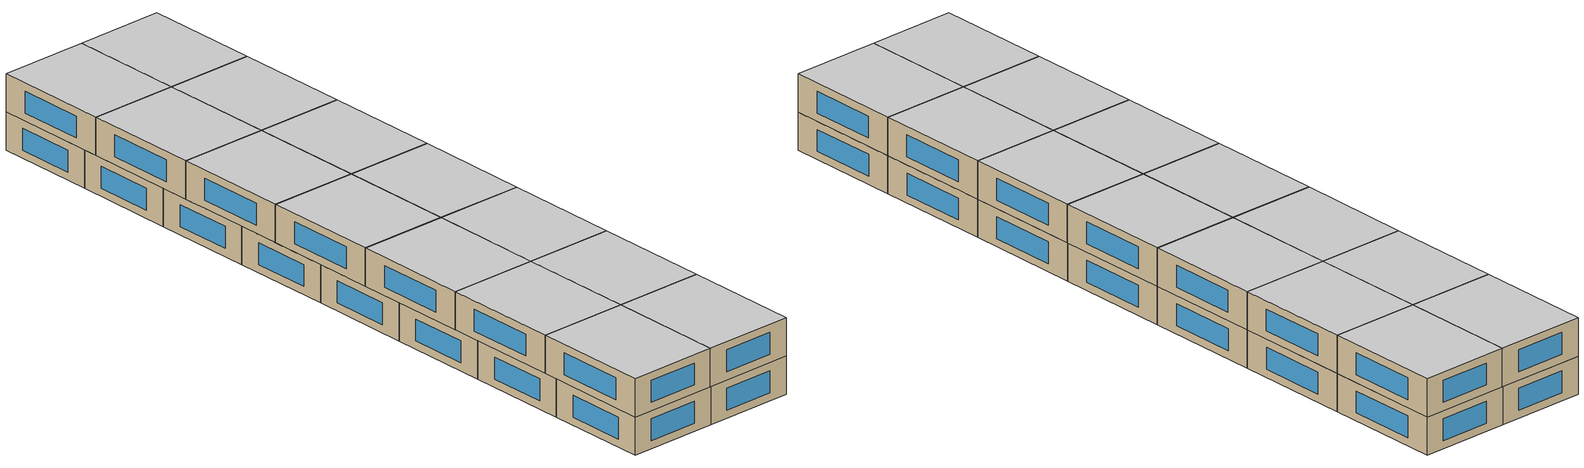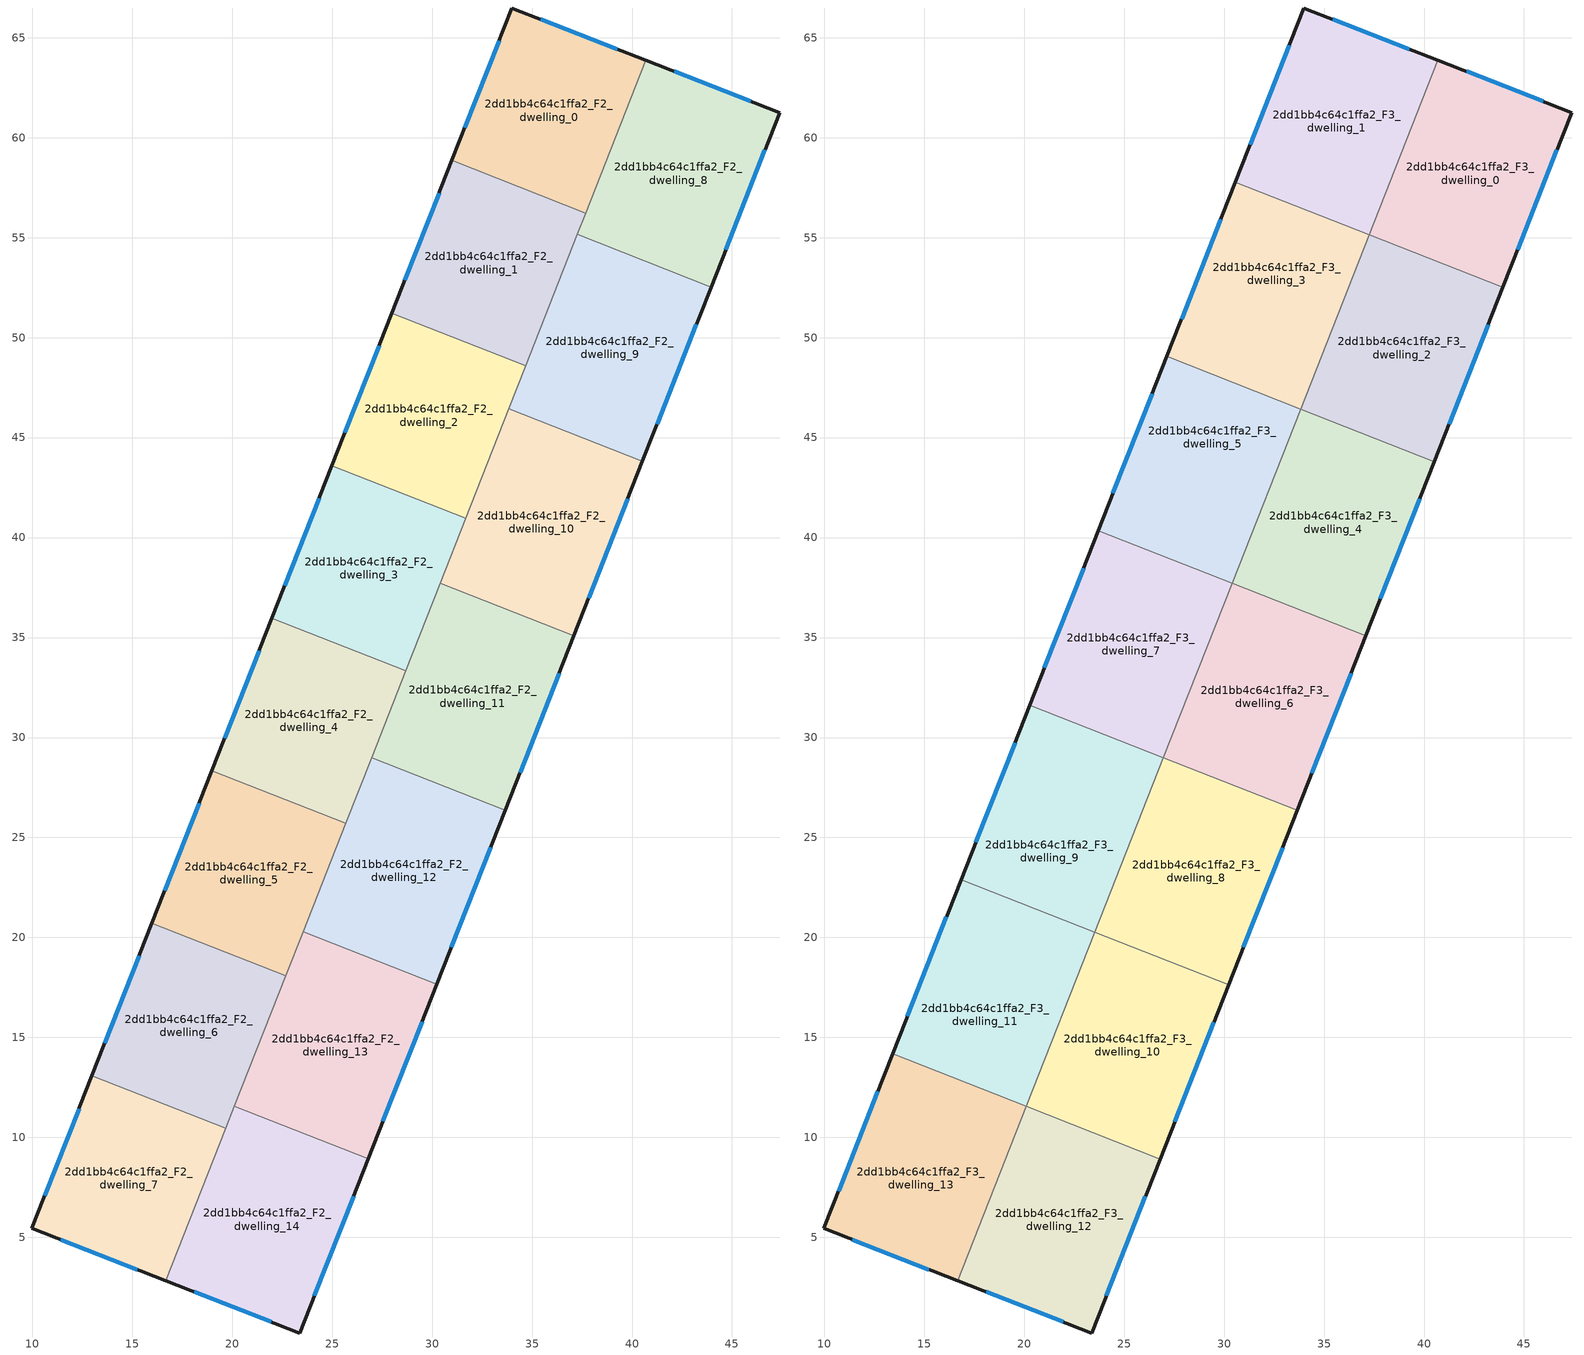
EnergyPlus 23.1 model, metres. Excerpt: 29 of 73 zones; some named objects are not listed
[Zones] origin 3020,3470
2dd1bb4c64c1ffa2_F2_dwelling_0
 floor to 2dd1bb4c64c1ffa2_F1_dwelling_0 (EU_floor_Construction): 40.69,63.87 37.68,56.23 31,58.86 34,66.49 z6
 wall outside (EU_wall_Construction): 40.69,63.87 34,66.49 31,58.86 z6:9
 wall to 2dd1bb4c64c1ffa2_F2_dwelling_1 (EU_wall_Construction): 31,58.86 37.68,56.23 z6:9
 wall to 2dd1bb4c64c1ffa2_F2_dwelling_8 (EU_wall_Construction): 37.68,56.23 40.69,63.87 z6:9
 window (EU_Window_Construction): 33.35,64.85 31.64,60.49 / 39.26,64.43 35.43,65.93 z6.64:8.36
 ceiling adiabatic (EU_roof_Construction): 37.68,56.23 40.69,63.87 34,66.49 31,58.86 z9
2dd1bb4c64c1ffa2_F2_dwelling_1
 floor to 2dd1bb4c64c1ffa2_F1_dwelling_1 (EU_floor_Construction): 37.68,56.23 34.68,48.6 27.99,51.23 31,58.86 z6
 wall outside (EU_wall_Construction): 31,58.86 27.99,51.23 z6:9
 wall to 2dd1bb4c64c1ffa2_F2_dwelling_2 (EU_wall_Construction): 27.99,51.23 34.68,48.6 z6:9
 wall to 2dd1bb4c64c1ffa2_F2_dwelling_9 (EU_wall_Construction): 34.68,48.6 37.26,55.16 z6:9
 wall to 2dd1bb4c64c1ffa2_F2_dwelling_8 (EU_wall_Construction): 37.26,55.16 37.68,56.23 z6:9
 window (EU_Window_Construction): 30.35,57.23 28.64,52.86 z6.64:8.36
 ceiling adiabatic (EU_roof_Construction): 37.26,55.15 37.68,56.23 31,58.86 30.57,57.78 z9
2dd1bb4c64c1ffa2_F2_dwelling_10
 floor to 2dd1bb4c64c1ffa2_F1_dwelling_10 (EU_floor_Construction): 40.52,43.81 37.09,35.09 30.4,37.72 33.83,46.44 z6
 wall outside (EU_wall_Construction): 37.09,35.09 40.52,43.81 z6:9
 wall to 2dd1bb4c64c1ffa2_F2_dwelling_11 (EU_wall_Construction): 30.4,37.72 37.09,35.09 z6:9
 wall to 2dd1bb4c64c1ffa2_F2_dwelling_9 (EU_wall_Construction): 40.52,43.81 33.83,46.44 z6:9
 wall to 2dd1bb4c64c1ffa2_F2_dwelling_2 (EU_wall_Construction): 33.83,46.44 31.68,40.97 z6:9
 wall to 2dd1bb4c64c1ffa2_F2_dwelling_3 (EU_wall_Construction): 31.68,40.97 30.4,37.72 z6:9
 window (EU_Window_Construction): 37.83,36.96 39.79,41.94 z6.64:8.36
 ceiling adiabatic (EU_roof_Construction): 37.09,35.09 40.52,43.8 33.83,46.43 33.83,46.44 30.4,37.72 z9
2dd1bb4c64c1ffa2_F2_dwelling_11
 floor to 2dd1bb4c64c1ffa2_F1_dwelling_11 (EU_floor_Construction): 37.09,35.09 33.66,26.37 26.97,29 30.4,37.72 z6
 wall outside (EU_wall_Construction): 33.66,26.37 37.09,35.09 z6:9
 wall to 2dd1bb4c64c1ffa2_F2_dwelling_12 (EU_wall_Construction): 26.97,29 33.66,26.37 z6:9
 wall to 2dd1bb4c64c1ffa2_F2_dwelling_3 (EU_wall_Construction): 30.4,37.72 28.68,33.33 z6:9
 wall to 2dd1bb4c64c1ffa2_F2_dwelling_4 (EU_wall_Construction): 28.68,33.33 26.97,29 z6:9
 window (EU_Window_Construction): 34.4,28.24 36.36,33.22 z6.64:8.36
2dd1bb4c64c1ffa2_F2_dwelling_12
 floor to 2dd1bb4c64c1ffa2_F1_dwelling_12 (EU_floor_Construction): 33.66,26.37 30.24,17.65 23.55,20.28 26.97,29 z6
 wall outside (EU_wall_Construction): 30.24,17.65 33.66,26.37 z6:9
 wall to 2dd1bb4c64c1ffa2_F2_dwelling_13 (EU_wall_Construction): 23.55,20.28 30.24,17.65 z6:9
 wall to 2dd1bb4c64c1ffa2_F2_dwelling_5 (EU_wall_Construction): 25.68,25.7 23.55,20.28 z6:9
 wall to 2dd1bb4c64c1ffa2_F2_dwelling_4 (EU_wall_Construction): 26.97,29 25.68,25.7 z6:9
 window (EU_Window_Construction): 30.97,19.52 32.93,24.5 z6.64:8.36
 ceiling adiabatic (EU_roof_Construction): 30.24,17.65 33.66,26.36 26.97,28.99 23.55,20.28 z9
2dd1bb4c64c1ffa2_F2_dwelling_13
 floor to 2dd1bb4c64c1ffa2_F1_dwelling_13 (EU_floor_Construction): 30.24,17.65 26.81,8.93 20.12,11.56 23.55,20.28 z6
 wall outside (EU_wall_Construction): 26.81,8.93 30.24,17.65 z6:9
 wall to 2dd1bb4c64c1ffa2_F2_dwelling_14 (EU_wall_Construction): 20.12,11.56 26.81,8.93 z6:9
 wall to 2dd1bb4c64c1ffa2_F2_dwelling_6 (EU_wall_Construction): 22.68,18.07 20.12,11.56 z6:9
 wall to 2dd1bb4c64c1ffa2_F2_dwelling_5 (EU_wall_Construction): 23.55,20.28 22.68,18.08 z6:9
 window (EU_Window_Construction): 27.54,10.8 29.5,15.78 z6.64:8.36
2dd1bb4c64c1ffa2_F2_dwelling_14
 floor to 2dd1bb4c64c1ffa2_F1_dwelling_14 (EU_floor_Construction): 26.81,8.93 23.38,0.22 16.68,2.83 20.12,11.56 z6
 wall outside (EU_wall_Construction): 16.68,2.83 23.38,0.22 26.81,8.93 z6:9
 wall to 2dd1bb4c64c1ffa2_F2_dwelling_7 (EU_wall_Construction): 19.68,10.45 16.68,2.83 z6:9
 wall to 2dd1bb4c64c1ffa2_F2_dwelling_6 (EU_wall_Construction): 20.12,11.56 19.68,10.45 z6:9
 window (EU_Window_Construction): 24.11,2.08 26.07,7.06 / 18.12,2.27 21.95,0.78 z6.64:8.36
2dd1bb4c64c1ffa2_F2_dwelling_2
 floor to 2dd1bb4c64c1ffa2_F1_dwelling_2 (EU_floor_Construction): 34.68,48.6 31.68,40.96 24.99,43.6 27.99,51.23 z6
 wall outside (EU_wall_Construction): 27.99,51.23 24.99,43.6 z6:9
 wall to 2dd1bb4c64c1ffa2_F2_dwelling_3 (EU_wall_Construction): 24.99,43.6 31.68,40.96 z6:9
 wall to 2dd1bb4c64c1ffa2_F2_dwelling_9 (EU_wall_Construction): 33.83,46.44 34.68,48.6 z6:9
 window (EU_Window_Construction): 27.35,49.59 25.63,45.23 z6.64:8.36
2dd1bb4c64c1ffa2_F2_dwelling_3
 floor to 2dd1bb4c64c1ffa2_F1_dwelling_3 (EU_floor_Construction): 31.68,40.96 28.68,33.33 21.99,35.96 24.99,43.6 z6
 wall outside (EU_wall_Construction): 24.99,43.6 21.99,35.96 z6:9
 wall to 2dd1bb4c64c1ffa2_F2_dwelling_4 (EU_wall_Construction): 21.99,35.96 28.68,33.33 z6:9
 window (EU_Window_Construction): 24.35,41.96 22.63,37.6 z6.64:8.36
 ceiling adiabatic (EU_roof_Construction): 28.68,33.33 30.4,37.71 23.71,40.34 21.99,35.96 z9
2dd1bb4c64c1ffa2_F2_dwelling_4
 floor to 2dd1bb4c64c1ffa2_F1_dwelling_4 (EU_floor_Construction): 28.68,33.33 25.68,25.7 18.99,28.33 21.99,35.96 z6
 wall outside (EU_wall_Construction): 21.99,35.96 18.99,28.33 z6:9
 wall to 2dd1bb4c64c1ffa2_F2_dwelling_5 (EU_wall_Construction): 18.99,28.33 25.68,25.7 z6:9
 window (EU_Window_Construction): 21.35,34.33 19.63,29.97 z6.64:8.36
 ceiling adiabatic (EU_roof_Construction): 26.97,28.99 28.68,33.33 21.99,35.96 20.28,31.62 z9
2dd1bb4c64c1ffa2_F2_dwelling_5
 floor to 2dd1bb4c64c1ffa2_F1_dwelling_5 (EU_floor_Construction): 25.68,25.7 22.68,18.08 15.99,20.71 18.99,28.33 z6
 wall outside (EU_wall_Construction): 18.99,28.33 15.99,20.71 z6:9
 wall to 2dd1bb4c64c1ffa2_F2_dwelling_6 (EU_wall_Construction): 15.99,20.71 22.68,18.08 z6:9
 window (EU_Window_Construction): 18.35,26.7 16.63,22.34 z6.64:8.36
2dd1bb4c64c1ffa2_F2_dwelling_6
 floor to 2dd1bb4c64c1ffa2_F1_dwelling_6 (EU_floor_Construction): 22.68,18.08 19.68,10.45 12.99,13.08 15.99,20.71 z6
 wall outside (EU_wall_Construction): 15.99,20.71 12.99,13.08 z6:9
 wall to 2dd1bb4c64c1ffa2_F2_dwelling_7 (EU_wall_Construction): 12.99,13.08 19.68,10.45 z6:9
 window (EU_Window_Construction): 15.34,19.07 13.63,14.71 z6.64:8.36
 ceiling adiabatic (EU_roof_Construction): 19.68,10.45 22.68,18.08 19.67,10.45 z9
2dd1bb4c64c1ffa2_F2_dwelling_7
 floor to 2dd1bb4c64c1ffa2_F1_dwelling_7 (EU_floor_Construction): 19.68,10.45 16.68,2.83 9.98,5.44 12.99,13.08 z6
 wall outside (EU_wall_Construction): 12.99,13.08 9.98,5.44 16.68,2.83 z6:9
 window (EU_Window_Construction): 11.42,4.88 15.25,3.39 / 12.34,11.44 10.63,7.08 z6.64:8.36
 roof outside (EU_roof_Construction): 16.68,2.83 19.68,10.45 19.67,10.45 z9
2dd1bb4c64c1ffa2_F2_dwelling_8
 floor to 2dd1bb4c64c1ffa2_F1_dwelling_8 (EU_floor_Construction): 47.39,61.26 43.95,52.53 37.26,55.16 40.69,63.87 z6
 wall outside (EU_wall_Construction): 43.95,52.53 47.39,61.26 40.69,63.87 z6:9
 wall to 2dd1bb4c64c1ffa2_F2_dwelling_9 (EU_wall_Construction): 37.26,55.16 43.95,52.53 z6:9
 window (EU_Window_Construction): 45.95,61.82 42.12,63.31 / 44.69,54.4 46.65,59.39 z6.64:8.36
2dd1bb4c64c1ffa2_F2_dwelling_9
 floor to 2dd1bb4c64c1ffa2_F1_dwelling_9 (EU_floor_Construction): 43.95,52.53 40.52,43.81 33.83,46.44 37.26,55.16 z6
 wall outside (EU_wall_Construction): 40.52,43.81 43.95,52.53 z6:9
 window (EU_Window_Construction): 41.26,45.68 43.22,50.66 z6.64:8.36
2dd1bb4c64c1ffa2_F3_dwelling_0
 floor to 2dd1bb4c64c1ffa2_F2_dwelling_8 (EU_floor_Construction): 47.39,61.26 43.95,52.53 37.27,55.16 40.7,63.87 z9
 floor to 2dd1bb4c64c1ffa2_F2_dwelling_9 (EU_floor_Construction): 43.95,52.53 43.95,52.52 37.27,55.15 37.27,55.16 z9
 wall outside (EU_wall_Construction): 43.95,52.52 47.39,61.26 40.7,63.87 z9:12
 wall to 2dd1bb4c64c1ffa2_F3_dwelling_1 (EU_wall_Construction): 40.7,63.87 37.27,55.15 z9:12
 wall to 2dd1bb4c64c1ffa2_F3_dwelling_2 (EU_wall_Construction): 37.27,55.15 43.95,52.52 z9:12
 window (EU_Window_Construction): 45.95,61.82 42.13,63.31 / 44.68,54.39 46.65,59.39 z9.64:11.36
 ceiling to 2dd1bb4c64c1ffa2_F4_dwelling_0 (EU_floor_Construction): 43.95,52.52 47.39,61.26 40.7,63.87 37.27,55.15 z12
2dd1bb4c64c1ffa2_F3_dwelling_1
 floor adiabatic (EU_floor_Construction): 40.7,63.87 37.27,55.15 30.57,57.78 34,66.49 z9
 wall outside (EU_wall_Construction): 40.7,63.87 34,66.49 30.57,57.78 z9:12
 wall to 2dd1bb4c64c1ffa2_F3_dwelling_3 (EU_wall_Construction): 30.57,57.78 37.26,55.15 z9:12
 window (EU_Window_Construction): 39.26,64.43 35.43,65.93 / 33.26,64.62 31.3,59.64 z9.64:11.36
 ceiling to 2dd1bb4c64c1ffa2_F4_dwelling_1 (EU_floor_Construction): 37.27,55.15 40.7,63.87 34,66.49 30.57,57.78 z12
2dd1bb4c64c1ffa2_F3_dwelling_10
 floor to 2dd1bb4c64c1ffa2_F2_dwelling_13 (EU_floor_Construction): 30.23,17.64 26.81,8.93 20.12,11.56 23.54,20.27 z9
 floor to 2dd1bb4c64c1ffa2_F2_dwelling_14 (EU_floor_Construction): 26.81,8.93 26.8,8.92 20.11,11.55 20.12,11.56 z9
 wall outside (EU_wall_Construction): 26.8,8.92 30.23,17.64 z9:12
 wall to 2dd1bb4c64c1ffa2_F3_dwelling_11 (EU_wall_Construction): 23.54,20.27 20.11,11.55 z9:12
 wall to 2dd1bb4c64c1ffa2_F3_dwelling_8 (EU_wall_Construction): 30.23,17.64 23.54,20.27 z9:12
 wall to 2dd1bb4c64c1ffa2_F3_dwelling_12 (EU_wall_Construction): 20.11,11.55 26.8,8.92 z9:12
 window (EU_Window_Construction): 27.54,10.78 29.5,15.77 z9.64:11.36
 ceiling to 2dd1bb4c64c1ffa2_F4_dwelling_10 (EU_floor_Construction): 26.8,8.92 30.23,17.64 23.54,20.27 20.11,11.55 z12
2dd1bb4c64c1ffa2_F3_dwelling_11
 floor to 2dd1bb4c64c1ffa2_F2_dwelling_6 (EU_floor_Construction): 22.68,18.08 20.11,11.55 13.42,14.18 15.99,20.71 z9
 floor to 2dd1bb4c64c1ffa2_F2_dwelling_5 (EU_floor_Construction): 23.54,20.27 22.68,18.08 15.99,20.71 16.85,22.9 z9
 wall outside (EU_wall_Construction): 16.85,22.9 13.42,14.18 z9:12
 wall to 2dd1bb4c64c1ffa2_F3_dwelling_9 (EU_wall_Construction): 23.54,20.27 16.85,22.9 z9:12
 wall to 2dd1bb4c64c1ffa2_F3_dwelling_13 (EU_wall_Construction): 13.42,14.18 20.1,11.55 z9:12
 window (EU_Window_Construction): 16.11,21.03 14.15,16.05 z9.64:11.36
 ceiling to 2dd1bb4c64c1ffa2_F4_dwelling_11 (EU_floor_Construction): 20.11,11.55 23.54,20.27 16.85,22.9 13.42,14.18 z12
2dd1bb4c64c1ffa2_F3_dwelling_12
 floor outside (EU_floor_Construction): 19.67,10.45 18.23,6.78 16.67,2.83 z9
 floor to 2dd1bb4c64c1ffa2_F2_dwelling_14 (EU_floor_Construction): 26.8,8.92 23.38,0.22 16.68,2.83 20.11,11.55 z9
 wall outside (EU_wall_Construction): 16.67,2.83 23.38,0.22 26.8,8.92 z9:12
 wall to 2dd1bb4c64c1ffa2_F3_dwelling_13 (EU_wall_Construction): 20.1,11.55 16.67,2.83 z9:12
 window (EU_Window_Construction): 18.11,2.27 21.94,0.78 / 24.11,2.08 26.07,7.05 z9.64:11.36
 ceiling to 2dd1bb4c64c1ffa2_F4_dwelling_12 (EU_floor_Construction): 23.38,0.22 26.8,8.92 20.1,11.55 16.67,2.83 z12
2dd1bb4c64c1ffa2_F3_dwelling_13
 floor to 2dd1bb4c64c1ffa2_F2_dwelling_7 (EU_floor_Construction): 19.67,10.45 16.68,2.83 9.98,5.44 12.99,13.08 z9
 floor to 2dd1bb4c64c1ffa2_F2_dwelling_6 (EU_floor_Construction): 20.1,11.55 19.67,10.45 12.99,13.08 13.42,14.18 z9
 wall outside (EU_wall_Construction): 13.42,14.18 9.98,5.44 16.67,2.83 z9:12
 window (EU_Window_Construction): 11.42,4.88 15.24,3.39 / 12.68,12.31 10.72,7.32 z9.64:11.36
 ceiling to 2dd1bb4c64c1ffa2_F4_dwelling_13 (EU_floor_Construction): 16.67,2.83 20.1,11.55 13.42,14.18 9.98,5.44 z12
2dd1bb4c64c1ffa2_F3_dwelling_2
 floor to 2dd1bb4c64c1ffa2_F2_dwelling_9 (EU_floor_Construction): 43.95,52.52 40.52,43.81 33.83,46.44 37.26,55.15 z9
 floor to 2dd1bb4c64c1ffa2_F2_dwelling_10 (EU_floor_Construction): 40.52,43.81 40.52,43.8 33.83,46.43 33.83,46.44 z9
 wall outside (EU_wall_Construction): 40.52,43.8 43.95,52.52 z9:12
 wall to 2dd1bb4c64c1ffa2_F3_dwelling_4 (EU_wall_Construction): 33.83,46.43 40.52,43.8 z9:12
 wall to 2dd1bb4c64c1ffa2_F3_dwelling_3 (EU_wall_Construction): 37.26,55.15 33.83,46.43 z9:12
 window (EU_Window_Construction): 41.25,45.67 43.21,50.65 z9.64:11.36
 ceiling to 2dd1bb4c64c1ffa2_F4_dwelling_2 (EU_floor_Construction): 40.52,43.8 43.95,52.52 37.26,55.15 33.83,46.43 z12
2dd1bb4c64c1ffa2_F3_dwelling_3
 floor to 2dd1bb4c64c1ffa2_F2_dwelling_1 (EU_floor_Construction): 37.26,55.15 34.68,48.6 27.99,51.23 30.57,57.78 z9
 floor to 2dd1bb4c64c1ffa2_F2_dwelling_2 (EU_floor_Construction): 34.68,48.6 33.83,46.43 27.14,49.06 27.99,51.23 z9
 wall outside (EU_wall_Construction): 30.57,57.78 27.14,49.06 z9:12
 wall to 2dd1bb4c64c1ffa2_F3_dwelling_5 (EU_wall_Construction): 27.14,49.06 33.83,46.43 z9:12
 window (EU_Window_Construction): 29.84,55.91 27.87,50.93 z9.64:11.36
 ceiling to 2dd1bb4c64c1ffa2_F4_dwelling_3 (EU_floor_Construction): 33.83,46.43 37.26,55.15 30.57,57.78 27.14,49.06 z12
2dd1bb4c64c1ffa2_F3_dwelling_4
 floor to 2dd1bb4c64c1ffa2_F2_dwelling_11 (EU_floor_Construction): 37.09,35.09 37.09,35.08 30.4,37.71 30.4,37.72 z9
 floor adiabatic (EU_floor_Construction): 40.52,43.8 37.09,35.08 37.09,35.09 30.4,37.72 33.83,46.43 z9
 wall outside (EU_wall_Construction): 37.09,35.08 40.52,43.8 z9:12
 wall to 2dd1bb4c64c1ffa2_F3_dwelling_5 (EU_wall_Construction): 33.83,46.43 30.4,37.71 z9:12
 wall to 2dd1bb4c64c1ffa2_F3_dwelling_6 (EU_wall_Construction): 30.4,37.71 37.09,35.08 z9:12
 window (EU_Window_Construction): 37.82,36.94 39.78,41.93 z9.64:11.36
 ceiling to 2dd1bb4c64c1ffa2_F4_dwelling_4 (EU_floor_Construction): 37.09,35.08 40.52,43.8 33.83,46.43 30.4,37.71 z12
2dd1bb4c64c1ffa2_F3_dwelling_5
 floor to 2dd1bb4c64c1ffa2_F2_dwelling_2 (EU_floor_Construction): 33.83,46.43 31.68,40.96 24.99,43.6 27.14,49.06 z9
 floor to 2dd1bb4c64c1ffa2_F2_dwelling_3 (EU_floor_Construction): 31.68,40.96 30.4,37.71 23.71,40.34 24.99,43.6 z9
 wall outside (EU_wall_Construction): 27.14,49.06 23.71,40.34 z9:12
 wall to 2dd1bb4c64c1ffa2_F3_dwelling_7 (EU_wall_Construction): 23.71,40.34 30.4,37.71 z9:12
 window (EU_Window_Construction): 26.41,47.19 24.44,42.21 z9.64:11.36
 ceiling to 2dd1bb4c64c1ffa2_F4_dwelling_5 (EU_floor_Construction): 30.4,37.71 33.83,46.43 27.14,49.06 23.71,40.34 z12
2dd1bb4c64c1ffa2_F3_dwelling_6
 floor to 2dd1bb4c64c1ffa2_F2_dwelling_11 (EU_floor_Construction): 37.09,35.08 33.66,26.37 26.98,29 30.4,37.71 z9
 floor to 2dd1bb4c64c1ffa2_F2_dwelling_12 (EU_floor_Construction): 33.66,26.37 33.66,26.36 26.97,28.99 26.98,29 z9
 wall outside (EU_wall_Construction): 33.66,26.36 37.09,35.08 z9:12
 wall to 2dd1bb4c64c1ffa2_F3_dwelling_8 (EU_wall_Construction): 26.97,28.99 33.66,26.36 z9:12
 wall to 2dd1bb4c64c1ffa2_F3_dwelling_7 (EU_wall_Construction): 30.4,37.71 26.97,28.99 z9:12
 window (EU_Window_Construction): 34.39,28.22 36.35,33.21 z9.64:11.36
 ceiling to 2dd1bb4c64c1ffa2_F4_dwelling_6 (EU_floor_Construction): 33.66,26.36 37.09,35.08 30.4,37.71 26.97,28.99 z12
2dd1bb4c64c1ffa2_F3_dwelling_7
 floor adiabatic (EU_floor_Construction): 30.4,37.71 26.97,28.99 20.28,31.62 23.71,40.34 z9
 wall outside (EU_wall_Construction): 23.71,40.34 20.28,31.62 z9:12
 wall to 2dd1bb4c64c1ffa2_F3_dwelling_9 (EU_wall_Construction): 20.28,31.62 26.97,28.99 z9:12
 window (EU_Window_Construction): 22.98,38.47 21.01,33.49 z9.64:11.36
 ceiling to 2dd1bb4c64c1ffa2_F4_dwelling_7 (EU_floor_Construction): 26.97,28.99 30.4,37.71 23.71,40.34 20.28,31.62 z12
2dd1bb4c64c1ffa2_F3_dwelling_8
 floor to 2dd1bb4c64c1ffa2_F2_dwelling_13 (EU_floor_Construction): 30.24,17.65 30.23,17.64 23.54,20.27 23.55,20.28 z9
 floor adiabatic (EU_floor_Construction): 33.66,26.36 30.23,17.64 30.24,17.65 23.55,20.28 26.97,28.99 z9
 wall outside (EU_wall_Construction): 30.23,17.64 33.66,26.36 z9:12
 wall to 2dd1bb4c64c1ffa2_F3_dwelling_9 (EU_wall_Construction): 26.97,28.99 23.54,20.27 z9:12
 window (EU_Window_Construction): 30.97,19.5 32.93,24.49 z9.64:11.36
 ceiling to 2dd1bb4c64c1ffa2_F4_dwelling_8 (EU_floor_Construction): 30.23,17.64 33.66,26.36 26.97,28.99 23.54,20.27 z12
2dd1bb4c64c1ffa2_F3_dwelling_9
 floor to 2dd1bb4c64c1ffa2_F2_dwelling_4 (EU_floor_Construction): 26.97,28.99 25.68,25.7 18.99,28.33 20.28,31.62 z9
 floor to 2dd1bb4c64c1ffa2_F2_dwelling_5 (EU_floor_Construction): 25.68,25.7 23.54,20.27 16.85,22.9 18.99,28.33 z9
 wall outside (EU_wall_Construction): 20.28,31.62 16.85,22.9 z9:12
 window (EU_Window_Construction): 19.54,29.75 17.58,24.77 z9.64:11.36
 ceiling to 2dd1bb4c64c1ffa2_F4_dwelling_9 (EU_floor_Construction): 23.54,20.27 26.97,28.99 20.28,31.62 16.85,22.9 z12
[Building]
EU S2 Campaign: North Axis=0; Terrain=City; Solar Distribution=FullExterior
[Site:Location]
Yerevan-Zvartnots.Intl.AP: Latitude=40.15; Longitude=44.383; Time Zone=4; Elevation=854
[SizingPeriod:WeatherFileDays]
AnnualSizingPeriod: Begin Month=1; Begin Day of Month=1; End Month=12; End Day of Month=31; Day of Week for Start Day=Monday; Use Weather File Daylight Saving Period=No; Use Weather File Rain and Snow Indicators=No
[MATERIAL]
EU_InternalMass_Material: Roughness=MediumRough; Thickness=0.1; Conductivity=1; Density=1800; Specific Heat=900; Thermal Absorptance=0.9; Solar Absorptance=0.7; Visible Absorptance=0.7
[MATERIAL:NOMASS] Roughness=MediumRough; Thermal Absorptance=0.9; Solar Absorptance=0.7; Visible Absorptance=0.7
Name | Thermal Resistance
EU_wall_NoMass | 1.05043
EU_roof_NoMass | 1.45357
EU_floor_NoMass | 0.478065
[WINDOWMATERIAL:SIMPLEGLAZINGSYSTEM]
EU_Window_SimpleGlazing: UFactor=2.5566; Solar Heat Gain Coefficient=0.75; Visible Transmittance=0.75
[CONSTRUCTION]
EU_wall_Construction: EU_wall_NoMass
EU_roof_Construction: EU_roof_NoMass
EU_floor_Construction: EU_floor_NoMass
EU_Window_Construction: EU_Window_SimpleGlazing
EU_InternalMass_Construction: EU_InternalMass_Material
[ZONE] Type=1; Multiplier=1; Ceiling Height=autocalculate; Floor Area=autocalculate; Part of Total Floor Area=Yes
Name | Volume
2dd1bb4c64c1ffa2_F2_dwelling_0 | 176.827
2dd1bb4c64c1ffa2_F3_dwelling_0 | 202.064
2dd1bb4c64c1ffa2_F2_dwelling_1 | 176.84
2dd1bb4c64c1ffa2_F3_dwelling_1 | 202.109
2dd1bb4c64c1ffa2_F2_dwelling_10; 2dd1bb4c64c1ffa2_F2_dwelling_11; 2dd1bb4c64c1ffa2_F3_dwelling_6 | 202.08
2dd1bb4c64c1ffa2_F3_dwelling_10; 2dd1bb4c64c1ffa2_F2_dwelling_12; 2dd1bb4c64c1ffa2_F2_dwelling_13 | 202.081
2dd1bb4c64c1ffa2_F3_dwelling_11 | 202.094
2dd1bb4c64c1ffa2_F3_dwelling_12 | 202.084
2dd1bb4c64c1ffa2_F3_dwelling_13 | 202.073
2dd1bb4c64c1ffa2_F2_dwelling_14 | 202.078
2dd1bb4c64c1ffa2_F2_dwelling_2 | 176.832
2dd1bb4c64c1ffa2_F3_dwelling_2 | 202.07
2dd1bb4c64c1ffa2_F2_dwelling_3 | 176.833
2dd1bb4c64c1ffa2_F3_dwelling_3 | 202.099
2dd1bb4c64c1ffa2_F2_dwelling_4 | 176.828
2dd1bb4c64c1ffa2_F3_dwelling_4 | 202.067
2dd1bb4c64c1ffa2_F2_dwelling_5 | 176.826
2dd1bb4c64c1ffa2_F3_dwelling_5 | 202.104
2dd1bb4c64c1ffa2_F2_dwelling_6 | 176.835
2dd1bb4c64c1ffa2_F2_dwelling_7 | 176.821
2dd1bb4c64c1ffa2_F3_dwelling_7 | 202.083
2dd1bb4c64c1ffa2_F2_dwelling_8 | 202.061
2dd1bb4c64c1ffa2_F3_dwelling_8 | 202.092
2dd1bb4c64c1ffa2_F2_dwelling_9 | 202.088
2dd1bb4c64c1ffa2_F3_dwelling_9 | 202.11
[INTERNALMASS] Construction=EU_InternalMass_Construction
Name | Zone or ZoneList | Surface Area
2dd1bb4c64c1ffa2_F2_dwelling_0_EU_InternalMass | 2dd1bb4c64c1ffa2_F2_dwelling_0 | 58.9423
2dd1bb4c64c1ffa2_F2_dwelling_1_EU_InternalMass | 2dd1bb4c64c1ffa2_F2_dwelling_1 | 58.9466
2dd1bb4c64c1ffa2_F2_dwelling_2_EU_InternalMass | 2dd1bb4c64c1ffa2_F2_dwelling_2 | 58.9439
2dd1bb4c64c1ffa2_F2_dwelling_3_EU_InternalMass | 2dd1bb4c64c1ffa2_F2_dwelling_3 | 58.9445
2dd1bb4c64c1ffa2_F2_dwelling_4_EU_InternalMass | 2dd1bb4c64c1ffa2_F2_dwelling_4 | 58.9428
2dd1bb4c64c1ffa2_F2_dwelling_5_EU_InternalMass | 2dd1bb4c64c1ffa2_F2_dwelling_5 | 58.9419
2dd1bb4c64c1ffa2_F2_dwelling_6_EU_InternalMass | 2dd1bb4c64c1ffa2_F2_dwelling_6 | 58.9451
2dd1bb4c64c1ffa2_F2_dwelling_7_EU_InternalMass | 2dd1bb4c64c1ffa2_F2_dwelling_7 | 58.9403
2dd1bb4c64c1ffa2_F2_dwelling_8_EU_InternalMass | 2dd1bb4c64c1ffa2_F2_dwelling_8 | 67.3572
2dd1bb4c64c1ffa2_F2_dwelling_9_EU_InternalMass | 2dd1bb4c64c1ffa2_F2_dwelling_9 | 67.3628
2dd1bb4c64c1ffa2_F2_dwelling_10_EU_InternalMass | 2dd1bb4c64c1ffa2_F2_dwelling_10 | 67.3601
2dd1bb4c64c1ffa2_F2_dwelling_11_EU_InternalMass | 2dd1bb4c64c1ffa2_F2_dwelling_11 | 67.3601
2dd1bb4c64c1ffa2_F2_dwelling_12_EU_InternalMass | 2dd1bb4c64c1ffa2_F2_dwelling_12 | 67.3601
2dd1bb4c64c1ffa2_F2_dwelling_13_EU_InternalMass | 2dd1bb4c64c1ffa2_F2_dwelling_13 | 67.3601
2dd1bb4c64c1ffa2_F2_dwelling_14_EU_InternalMass | 2dd1bb4c64c1ffa2_F2_dwelling_14 | 67.3595
2dd1bb4c64c1ffa2_F3_dwelling_0_EU_InternalMass | 2dd1bb4c64c1ffa2_F3_dwelling_0 | 67.3584
2dd1bb4c64c1ffa2_F3_dwelling_1_EU_InternalMass | 2dd1bb4c64c1ffa2_F3_dwelling_1 | 67.368
2dd1bb4c64c1ffa2_F3_dwelling_2_EU_InternalMass | 2dd1bb4c64c1ffa2_F3_dwelling_2 | 67.3589
2dd1bb4c64c1ffa2_F3_dwelling_3_EU_InternalMass | 2dd1bb4c64c1ffa2_F3_dwelling_3 | 67.3651
2dd1bb4c64c1ffa2_F3_dwelling_4_EU_InternalMass | 2dd1bb4c64c1ffa2_F3_dwelling_4 | 67.3596
2dd1bb4c64c1ffa2_F3_dwelling_5_EU_InternalMass | 2dd1bb4c64c1ffa2_F3_dwelling_5 | 67.3613
2dd1bb4c64c1ffa2_F3_dwelling_6_EU_InternalMass | 2dd1bb4c64c1ffa2_F3_dwelling_6 | 67.3632
2dd1bb4c64c1ffa2_F3_dwelling_7_EU_InternalMass | 2dd1bb4c64c1ffa2_F3_dwelling_7 | 67.3589
2dd1bb4c64c1ffa2_F3_dwelling_8_EU_InternalMass | 2dd1bb4c64c1ffa2_F3_dwelling_8 | 67.362
2dd1bb4c64c1ffa2_F3_dwelling_9_EU_InternalMass | 2dd1bb4c64c1ffa2_F3_dwelling_9 | 67.3699
2dd1bb4c64c1ffa2_F3_dwelling_10_EU_InternalMass | 2dd1bb4c64c1ffa2_F3_dwelling_10 | 67.3619
2dd1bb4c64c1ffa2_F3_dwelling_11_EU_InternalMass | 2dd1bb4c64c1ffa2_F3_dwelling_11 | 67.3646
2dd1bb4c64c1ffa2_F3_dwelling_12_EU_InternalMass | 2dd1bb4c64c1ffa2_F3_dwelling_12 | 67.3616
2dd1bb4c64c1ffa2_F3_dwelling_13_EU_InternalMass | 2dd1bb4c64c1ffa2_F3_dwelling_13 | 67.356
[OTHEREQUIPMENT] Fuel Type=Electricity; Design Level Calculation Method=Watts/Area; Power per Zone Floor Area=1; Fraction Latent=0; Fraction Radiant=0; Fraction Lost=0; Carbon Dioxide Generation Rate=0; EndUse Subcategory=EU_Step8_InternalGains
Name | Zone or ZoneList or Space or SpaceList | Schedule
EU_Step8_InternalGain_2dd1bb4c64c1ffa2_F2_dwelling_0_f000 | 2dd1bb4c64c1ffa2_F2_dwelling_0 | EU_Step8_GainSchedule_2dd1bb4c64c1ffa2_F2_dwelling_0_f000
EU_Step8_InternalGain_2dd1bb4c64c1ffa2_F2_dwelling_1_f000 | 2dd1bb4c64c1ffa2_F2_dwelling_1 | EU_Step8_GainSchedule_2dd1bb4c64c1ffa2_F2_dwelling_1_f000
EU_Step8_InternalGain_2dd1bb4c64c1ffa2_F2_dwelling_2_f000 | 2dd1bb4c64c1ffa2_F2_dwelling_2 | EU_Step8_GainSchedule_2dd1bb4c64c1ffa2_F2_dwelling_2_f000
EU_Step8_InternalGain_2dd1bb4c64c1ffa2_F2_dwelling_3_f000 | 2dd1bb4c64c1ffa2_F2_dwelling_3 | EU_Step8_GainSchedule_2dd1bb4c64c1ffa2_F2_dwelling_3_f000
EU_Step8_InternalGain_2dd1bb4c64c1ffa2_F2_dwelling_4_f000 | 2dd1bb4c64c1ffa2_F2_dwelling_4 | EU_Step8_GainSchedule_2dd1bb4c64c1ffa2_F2_dwelling_4_f000
EU_Step8_InternalGain_2dd1bb4c64c1ffa2_F2_dwelling_5_f000 | 2dd1bb4c64c1ffa2_F2_dwelling_5 | EU_Step8_GainSchedule_2dd1bb4c64c1ffa2_F2_dwelling_5_f000
EU_Step8_InternalGain_2dd1bb4c64c1ffa2_F2_dwelling_6_f000 | 2dd1bb4c64c1ffa2_F2_dwelling_6 | EU_Step8_GainSchedule_2dd1bb4c64c1ffa2_F2_dwelling_6_f000
EU_Step8_InternalGain_2dd1bb4c64c1ffa2_F2_dwelling_7_f000 | 2dd1bb4c64c1ffa2_F2_dwelling_7 | EU_Step8_GainSchedule_2dd1bb4c64c1ffa2_F2_dwelling_7_f000
EU_Step8_InternalGain_2dd1bb4c64c1ffa2_F2_dwelling_8_f000 | 2dd1bb4c64c1ffa2_F2_dwelling_8 | EU_Step8_GainSchedule_2dd1bb4c64c1ffa2_F2_dwelling_8_f000
EU_Step8_InternalGain_2dd1bb4c64c1ffa2_F2_dwelling_9_f000 | 2dd1bb4c64c1ffa2_F2_dwelling_9 | EU_Step8_GainSchedule_2dd1bb4c64c1ffa2_F2_dwelling_9_f000
EU_Step8_InternalGain_2dd1bb4c64c1ffa2_F2_dwelling_10_f000 | 2dd1bb4c64c1ffa2_F2_dwelling_10 | EU_Step8_GainSchedule_2dd1bb4c64c1ffa2_F2_dwelling_10_f000
EU_Step8_InternalGain_2dd1bb4c64c1ffa2_F2_dwelling_11_f000 | 2dd1bb4c64c1ffa2_F2_dwelling_11 | EU_Step8_GainSchedule_2dd1bb4c64c1ffa2_F2_dwelling_11_f000
EU_Step8_InternalGain_2dd1bb4c64c1ffa2_F2_dwelling_12_f000 | 2dd1bb4c64c1ffa2_F2_dwelling_12 | EU_Step8_GainSchedule_2dd1bb4c64c1ffa2_F2_dwelling_12_f000
EU_Step8_InternalGain_2dd1bb4c64c1ffa2_F2_dwelling_13_f000 | 2dd1bb4c64c1ffa2_F2_dwelling_13 | EU_Step8_GainSchedule_2dd1bb4c64c1ffa2_F2_dwelling_13_f000
EU_Step8_InternalGain_2dd1bb4c64c1ffa2_F2_dwelling_14_f000 | 2dd1bb4c64c1ffa2_F2_dwelling_14 | EU_Step8_GainSchedule_2dd1bb4c64c1ffa2_F2_dwelling_14_f000
EU_Step8_InternalGain_2dd1bb4c64c1ffa2_F3_dwelling_0_f000 | 2dd1bb4c64c1ffa2_F3_dwelling_0 | EU_Step8_GainSchedule_2dd1bb4c64c1ffa2_F3_dwelling_0_f000
EU_Step8_InternalGain_2dd1bb4c64c1ffa2_F3_dwelling_1_f000 | 2dd1bb4c64c1ffa2_F3_dwelling_1 | EU_Step8_GainSchedule_2dd1bb4c64c1ffa2_F3_dwelling_1_f000
EU_Step8_InternalGain_2dd1bb4c64c1ffa2_F3_dwelling_2_f000 | 2dd1bb4c64c1ffa2_F3_dwelling_2 | EU_Step8_GainSchedule_2dd1bb4c64c1ffa2_F3_dwelling_2_f000
EU_Step8_InternalGain_2dd1bb4c64c1ffa2_F3_dwelling_3_f000 | 2dd1bb4c64c1ffa2_F3_dwelling_3 | EU_Step8_GainSchedule_2dd1bb4c64c1ffa2_F3_dwelling_3_f000
EU_Step8_InternalGain_2dd1bb4c64c1ffa2_F3_dwelling_4_f000 | 2dd1bb4c64c1ffa2_F3_dwelling_4 | EU_Step8_GainSchedule_2dd1bb4c64c1ffa2_F3_dwelling_4_f000
EU_Step8_InternalGain_2dd1bb4c64c1ffa2_F3_dwelling_5_f000 | 2dd1bb4c64c1ffa2_F3_dwelling_5 | EU_Step8_GainSchedule_2dd1bb4c64c1ffa2_F3_dwelling_5_f000
EU_Step8_InternalGain_2dd1bb4c64c1ffa2_F3_dwelling_6_f000 | 2dd1bb4c64c1ffa2_F3_dwelling_6 | EU_Step8_GainSchedule_2dd1bb4c64c1ffa2_F3_dwelling_6_f000
EU_Step8_InternalGain_2dd1bb4c64c1ffa2_F3_dwelling_7_f000 | 2dd1bb4c64c1ffa2_F3_dwelling_7 | EU_Step8_GainSchedule_2dd1bb4c64c1ffa2_F3_dwelling_7_f000
EU_Step8_InternalGain_2dd1bb4c64c1ffa2_F3_dwelling_8_f000 | 2dd1bb4c64c1ffa2_F3_dwelling_8 | EU_Step8_GainSchedule_2dd1bb4c64c1ffa2_F3_dwelling_8_f000
EU_Step8_InternalGain_2dd1bb4c64c1ffa2_F3_dwelling_9_f000 | 2dd1bb4c64c1ffa2_F3_dwelling_9 | EU_Step8_GainSchedule_2dd1bb4c64c1ffa2_F3_dwelling_9_f000
EU_Step8_InternalGain_2dd1bb4c64c1ffa2_F3_dwelling_10_f000 | 2dd1bb4c64c1ffa2_F3_dwelling_10 | EU_Step8_GainSchedule_2dd1bb4c64c1ffa2_F3_dwelling_10_f000
EU_Step8_InternalGain_2dd1bb4c64c1ffa2_F3_dwelling_11_f000 | 2dd1bb4c64c1ffa2_F3_dwelling_11 | EU_Step8_GainSchedule_2dd1bb4c64c1ffa2_F3_dwelling_11_f000
EU_Step8_InternalGain_2dd1bb4c64c1ffa2_F3_dwelling_12_f000 | 2dd1bb4c64c1ffa2_F3_dwelling_12 | EU_Step8_GainSchedule_2dd1bb4c64c1ffa2_F3_dwelling_12_f000
EU_Step8_InternalGain_2dd1bb4c64c1ffa2_F3_dwelling_13_f000 | 2dd1bb4c64c1ffa2_F3_dwelling_13 | EU_Step8_GainSchedule_2dd1bb4c64c1ffa2_F3_dwelling_13_f000
[ZONEVENTILATION:DESIGNFLOWRATE] Schedule=EU_AlwaysOn; Design Flow Rate Calculation Method=AirChanges/Hour; Air Changes per Hour=0.557805; Ventilation Type=Natural; Fan Pressure Rise=0; Fan Total Efficiency=1; Constant Term Coefficient=1; Temperature Term Coefficient=0; Velocity Term Coefficient=0; Velocity Squared Term Coefficient=0; Minimum Indoor Temperature=-100; Maximum Indoor Temperature=100; Delta Temperature=-100; Minimum Outdoor Temperature=-100; Maximum Outdoor Temperature=100; Maximum Wind Speed=40
Name | Zone or ZoneList or Space or SpaceList
EU_ConstantAir_2dd1bb4c64c1ffa2_F2_dwelling_0 | 2dd1bb4c64c1ffa2_F2_dwelling_0
EU_ConstantAir_2dd1bb4c64c1ffa2_F2_dwelling_1 | 2dd1bb4c64c1ffa2_F2_dwelling_1
EU_ConstantAir_2dd1bb4c64c1ffa2_F2_dwelling_2 | 2dd1bb4c64c1ffa2_F2_dwelling_2
EU_ConstantAir_2dd1bb4c64c1ffa2_F2_dwelling_3 | 2dd1bb4c64c1ffa2_F2_dwelling_3
EU_ConstantAir_2dd1bb4c64c1ffa2_F2_dwelling_4 | 2dd1bb4c64c1ffa2_F2_dwelling_4
EU_ConstantAir_2dd1bb4c64c1ffa2_F2_dwelling_5 | 2dd1bb4c64c1ffa2_F2_dwelling_5
EU_ConstantAir_2dd1bb4c64c1ffa2_F2_dwelling_6 | 2dd1bb4c64c1ffa2_F2_dwelling_6
EU_ConstantAir_2dd1bb4c64c1ffa2_F2_dwelling_7 | 2dd1bb4c64c1ffa2_F2_dwelling_7
EU_ConstantAir_2dd1bb4c64c1ffa2_F2_dwelling_8 | 2dd1bb4c64c1ffa2_F2_dwelling_8
EU_ConstantAir_2dd1bb4c64c1ffa2_F2_dwelling_9 | 2dd1bb4c64c1ffa2_F2_dwelling_9
EU_ConstantAir_2dd1bb4c64c1ffa2_F2_dwelling_10 | 2dd1bb4c64c1ffa2_F2_dwelling_10
EU_ConstantAir_2dd1bb4c64c1ffa2_F2_dwelling_11 | 2dd1bb4c64c1ffa2_F2_dwelling_11
EU_ConstantAir_2dd1bb4c64c1ffa2_F2_dwelling_12 | 2dd1bb4c64c1ffa2_F2_dwelling_12
EU_ConstantAir_2dd1bb4c64c1ffa2_F2_dwelling_13 | 2dd1bb4c64c1ffa2_F2_dwelling_13
EU_ConstantAir_2dd1bb4c64c1ffa2_F2_dwelling_14 | 2dd1bb4c64c1ffa2_F2_dwelling_14
EU_ConstantAir_2dd1bb4c64c1ffa2_F3_dwelling_0 | 2dd1bb4c64c1ffa2_F3_dwelling_0
EU_ConstantAir_2dd1bb4c64c1ffa2_F3_dwelling_1 | 2dd1bb4c64c1ffa2_F3_dwelling_1
EU_ConstantAir_2dd1bb4c64c1ffa2_F3_dwelling_2 | 2dd1bb4c64c1ffa2_F3_dwelling_2
EU_ConstantAir_2dd1bb4c64c1ffa2_F3_dwelling_3 | 2dd1bb4c64c1ffa2_F3_dwelling_3
EU_ConstantAir_2dd1bb4c64c1ffa2_F3_dwelling_4 | 2dd1bb4c64c1ffa2_F3_dwelling_4
EU_ConstantAir_2dd1bb4c64c1ffa2_F3_dwelling_5 | 2dd1bb4c64c1ffa2_F3_dwelling_5
EU_ConstantAir_2dd1bb4c64c1ffa2_F3_dwelling_6 | 2dd1bb4c64c1ffa2_F3_dwelling_6
EU_ConstantAir_2dd1bb4c64c1ffa2_F3_dwelling_7 | 2dd1bb4c64c1ffa2_F3_dwelling_7
EU_ConstantAir_2dd1bb4c64c1ffa2_F3_dwelling_8 | 2dd1bb4c64c1ffa2_F3_dwelling_8
EU_ConstantAir_2dd1bb4c64c1ffa2_F3_dwelling_9 | 2dd1bb4c64c1ffa2_F3_dwelling_9
EU_ConstantAir_2dd1bb4c64c1ffa2_F3_dwelling_10 | 2dd1bb4c64c1ffa2_F3_dwelling_10
EU_ConstantAir_2dd1bb4c64c1ffa2_F3_dwelling_11 | 2dd1bb4c64c1ffa2_F3_dwelling_11
EU_ConstantAir_2dd1bb4c64c1ffa2_F3_dwelling_12 | 2dd1bb4c64c1ffa2_F3_dwelling_12
EU_ConstantAir_2dd1bb4c64c1ffa2_F3_dwelling_13 | 2dd1bb4c64c1ffa2_F3_dwelling_13
[HVACTEMPLATE:THERMOSTAT] Constant Heating Setpoint=20; Constant Cooling Setpoint=50
EU_HeatOnly_2dd1bb4c64c1ffa2_F3_dwelling_8; EU_HeatOnly_2dd1bb4c64c1ffa2_F3_dwelling_9; EU_HeatOnly_2dd1bb4c64c1ffa2_F3_dwelling_10; EU_HeatOnly_2dd1bb4c64c1ffa2_F3_dwelling_11; EU_HeatOnly_2dd1bb4c64c1ffa2_F3_dwelling_12; EU_HeatOnly_2dd1bb4c64c1ffa2_F3_dwelling_13; EU_HeatOnly_2dd1bb4c64c1ffa2_F4_dwelling_0; EU_HeatOnly_2dd1bb4c64c1ffa2_F4_dwelling_1; EU_HeatOnly_2dd1bb4c64c1ffa2_F4_dwelling_2; EU_HeatOnly_2dd1bb4c64c1ffa2_F4_dwelling_3; EU_HeatOnly_2dd1bb4c64c1ffa2_F4_dwelling_4; EU_HeatOnly_2dd1bb4c64c1ffa2_F4_dwelling_5
[HVACTEMPLATE:ZONE:IDEALLOADSAIRSYSTEM] System Availability Schedule=EU_AlwaysOn; Maximum Heating Supply Air Temperature=50; Minimum Cooling Supply Air Temperature=13; Maximum Heating Supply Air Humidity Ratio=0.0156; Minimum Cooling Supply Air Humidity Ratio=0.0077; Heating Limit=NoLimit; Cooling Limit=NoLimit; Heating Availability Schedule=EU_AlwaysOn; Cooling Availability Schedule=EU_CoolingOff; Dehumidification Control Type=ConstantSensibleHeatRatio; Cooling Sensible Heat Ratio=0.7; Dehumidification Setpoint=60; Humidification Control Type=None; Humidification Setpoint=30; Outdoor Air Method=None; Outdoor Air Flow Rate per Person=0.00944; Outdoor Air Flow Rate per Zone Floor Area=0; Outdoor Air Flow Rate per Zone=0; Demand Controlled Ventilation Type=None; Outdoor Air Economizer Type=NoEconomizer; Heat Recovery Type=None; Sensible Heat Recovery Effectiveness=0.7; Latent Heat Recovery Effectiveness=0.65
Name | Template Thermostat
2dd1bb4c64c1ffa2_F2_dwelling_0 | EU_HeatOnly_2dd1bb4c64c1ffa2_F2_dwelling_0
2dd1bb4c64c1ffa2_F2_dwelling_1 | EU_HeatOnly_2dd1bb4c64c1ffa2_F2_dwelling_1
2dd1bb4c64c1ffa2_F2_dwelling_2 | EU_HeatOnly_2dd1bb4c64c1ffa2_F2_dwelling_2
2dd1bb4c64c1ffa2_F2_dwelling_3 | EU_HeatOnly_2dd1bb4c64c1ffa2_F2_dwelling_3
2dd1bb4c64c1ffa2_F2_dwelling_4 | EU_HeatOnly_2dd1bb4c64c1ffa2_F2_dwelling_4
2dd1bb4c64c1ffa2_F2_dwelling_5 | EU_HeatOnly_2dd1bb4c64c1ffa2_F2_dwelling_5
2dd1bb4c64c1ffa2_F2_dwelling_6 | EU_HeatOnly_2dd1bb4c64c1ffa2_F2_dwelling_6
2dd1bb4c64c1ffa2_F2_dwelling_7 | EU_HeatOnly_2dd1bb4c64c1ffa2_F2_dwelling_7
2dd1bb4c64c1ffa2_F2_dwelling_8 | EU_HeatOnly_2dd1bb4c64c1ffa2_F2_dwelling_8
2dd1bb4c64c1ffa2_F2_dwelling_9 | EU_HeatOnly_2dd1bb4c64c1ffa2_F2_dwelling_9
2dd1bb4c64c1ffa2_F2_dwelling_10 | EU_HeatOnly_2dd1bb4c64c1ffa2_F2_dwelling_10
2dd1bb4c64c1ffa2_F2_dwelling_11 | EU_HeatOnly_2dd1bb4c64c1ffa2_F2_dwelling_11
2dd1bb4c64c1ffa2_F2_dwelling_12 | EU_HeatOnly_2dd1bb4c64c1ffa2_F2_dwelling_12
2dd1bb4c64c1ffa2_F2_dwelling_13 | EU_HeatOnly_2dd1bb4c64c1ffa2_F2_dwelling_13
2dd1bb4c64c1ffa2_F2_dwelling_14 | EU_HeatOnly_2dd1bb4c64c1ffa2_F2_dwelling_14
2dd1bb4c64c1ffa2_F3_dwelling_0 | EU_HeatOnly_2dd1bb4c64c1ffa2_F3_dwelling_0
2dd1bb4c64c1ffa2_F3_dwelling_1 | EU_HeatOnly_2dd1bb4c64c1ffa2_F3_dwelling_1
2dd1bb4c64c1ffa2_F3_dwelling_2 | EU_HeatOnly_2dd1bb4c64c1ffa2_F3_dwelling_2
2dd1bb4c64c1ffa2_F3_dwelling_3 | EU_HeatOnly_2dd1bb4c64c1ffa2_F3_dwelling_3
2dd1bb4c64c1ffa2_F3_dwelling_4 | EU_HeatOnly_2dd1bb4c64c1ffa2_F3_dwelling_4
2dd1bb4c64c1ffa2_F3_dwelling_5 | EU_HeatOnly_2dd1bb4c64c1ffa2_F3_dwelling_5
2dd1bb4c64c1ffa2_F3_dwelling_6 | EU_HeatOnly_2dd1bb4c64c1ffa2_F3_dwelling_6
2dd1bb4c64c1ffa2_F3_dwelling_7 | EU_HeatOnly_2dd1bb4c64c1ffa2_F3_dwelling_7
2dd1bb4c64c1ffa2_F3_dwelling_8 | EU_HeatOnly_2dd1bb4c64c1ffa2_F3_dwelling_8
2dd1bb4c64c1ffa2_F3_dwelling_9 | EU_HeatOnly_2dd1bb4c64c1ffa2_F3_dwelling_9
2dd1bb4c64c1ffa2_F3_dwelling_10 | EU_HeatOnly_2dd1bb4c64c1ffa2_F3_dwelling_10
2dd1bb4c64c1ffa2_F3_dwelling_11 | EU_HeatOnly_2dd1bb4c64c1ffa2_F3_dwelling_11
2dd1bb4c64c1ffa2_F3_dwelling_12 | EU_HeatOnly_2dd1bb4c64c1ffa2_F3_dwelling_12
2dd1bb4c64c1ffa2_F3_dwelling_13 | EU_HeatOnly_2dd1bb4c64c1ffa2_F3_dwelling_13
[SIZING:ZONE] Zone Cooling Design Supply Air Temperature Input Method=SupplyAirTemperature; Zone Cooling Design Supply Air Temperature=13; Zone Heating Design Supply Air Temperature Input Method=SupplyAirTemperature; Zone Heating Design Supply Air Temperature=50; Zone Cooling Design Supply Air Humidity Ratio=0.008; Zone Heating Design Supply Air Humidity Ratio=0.008; Cooling Design Air Flow Method=DesignDay; Cooling Design Air Flow Rate=0; Cooling Minimum Air Flow per Zone Floor Area=0.000762; Cooling Minimum Air Flow=0; Cooling Minimum Air Flow Fraction=0.2; Heating Design Air Flow Method=DesignDay; Heating Design Air Flow Rate=0; Heating Maximum Air Flow per Zone Floor Area=0.002032; Heating Maximum Air Flow=0.141576; Heating Maximum Air Flow Fraction=0.3; Account for Dedicated Outdoor Air System=No; Dedicated Outdoor Air System Control Strategy=NeutralSupplyAir; Dedicated Outdoor Air Low Setpoint Temperature for Design=autosize; Dedicated Outdoor Air High Setpoint Temperature for Design=autosize; Zone Load Sizing Method=Sensible Load Only No Latent Load; Zone Latent Cooling Design Supply Air Humidity Ratio Input Method=HumidityRatioDifference; Zone Cooling Design Supply Air Humidity Ratio Difference=0.005; Zone Latent Heating Design Supply Air Humidity Ratio Input Method=HumidityRatioDifference; Zone Humidification Design Supply Air Humidity Ratio Difference=0.005
2dd1bb4c64c1ffa2_F2_dwelling_0; 2dd1bb4c64c1ffa2_F2_dwelling_1; 2dd1bb4c64c1ffa2_F2_dwelling_2; 2dd1bb4c64c1ffa2_F2_dwelling_3; 2dd1bb4c64c1ffa2_F2_dwelling_4; 2dd1bb4c64c1ffa2_F2_dwelling_5; 2dd1bb4c64c1ffa2_F2_dwelling_6; 2dd1bb4c64c1ffa2_F2_dwelling_7; 2dd1bb4c64c1ffa2_F2_dwelling_8; 2dd1bb4c64c1ffa2_F2_dwelling_9; 2dd1bb4c64c1ffa2_F2_dwelling_10; 2dd1bb4c64c1ffa2_F2_dwelling_11; 2dd1bb4c64c1ffa2_F2_dwelling_12; 2dd1bb4c64c1ffa2_F2_dwelling_13; 2dd1bb4c64c1ffa2_F2_dwelling_14; 2dd1bb4c64c1ffa2_F3_dwelling_0; 2dd1bb4c64c1ffa2_F3_dwelling_1; 2dd1bb4c64c1ffa2_F3_dwelling_2; 2dd1bb4c64c1ffa2_F3_dwelling_3; 2dd1bb4c64c1ffa2_F3_dwelling_4; 2dd1bb4c64c1ffa2_F3_dwelling_5; 2dd1bb4c64c1ffa2_F3_dwelling_6; 2dd1bb4c64c1ffa2_F3_dwelling_7; 2dd1bb4c64c1ffa2_F3_dwelling_8; 2dd1bb4c64c1ffa2_F3_dwelling_9; 2dd1bb4c64c1ffa2_F3_dwelling_10; 2dd1bb4c64c1ffa2_F3_dwelling_11; 2dd1bb4c64c1ffa2_F3_dwelling_12; 2dd1bb4c64c1ffa2_F3_dwelling_13
[SCHEDULE:CONSTANT]
Name | Hourly Value
EU_AlwaysOn | 1
EU_CoolingOff | 0
[SCHEDULE:FILE] Column Number=1; Rows to Skip at Top=0; Number of Hours of Data=8760; Column Separator=Comma; Interpolate to Timestep=No; Minutes per Item=60; Adjust Schedule for Daylight Savings=Yes
Name | File
EU_Step8_GainSchedule_2dd1bb4c64c1ffa2_F2_dwelling_0_f000 | ../../schedules/2dd1bb4c64c1ffa2/2dd1bb4c64c1ffa2_F2_dwelling_0_f000_gain.csv
EU_Step8_GainSchedule_2dd1bb4c64c1ffa2_F2_dwelling_1_f000 | ../../schedules/2dd1bb4c64c1ffa2/2dd1bb4c64c1ffa2_F2_dwelling_1_f000_gain.csv
EU_Step8_GainSchedule_2dd1bb4c64c1ffa2_F2_dwelling_2_f000 | ../../schedules/2dd1bb4c64c1ffa2/2dd1bb4c64c1ffa2_F2_dwelling_2_f000_gain.csv
EU_Step8_GainSchedule_2dd1bb4c64c1ffa2_F2_dwelling_3_f000 | ../../schedules/2dd1bb4c64c1ffa2/2dd1bb4c64c1ffa2_F2_dwelling_3_f000_gain.csv
EU_Step8_GainSchedule_2dd1bb4c64c1ffa2_F2_dwelling_4_f000 | ../../schedules/2dd1bb4c64c1ffa2/2dd1bb4c64c1ffa2_F2_dwelling_4_f000_gain.csv
EU_Step8_GainSchedule_2dd1bb4c64c1ffa2_F2_dwelling_5_f000 | ../../schedules/2dd1bb4c64c1ffa2/2dd1bb4c64c1ffa2_F2_dwelling_5_f000_gain.csv
EU_Step8_GainSchedule_2dd1bb4c64c1ffa2_F2_dwelling_6_f000 | ../../schedules/2dd1bb4c64c1ffa2/2dd1bb4c64c1ffa2_F2_dwelling_6_f000_gain.csv
EU_Step8_GainSchedule_2dd1bb4c64c1ffa2_F2_dwelling_7_f000 | ../../schedules/2dd1bb4c64c1ffa2/2dd1bb4c64c1ffa2_F2_dwelling_7_f000_gain.csv
EU_Step8_GainSchedule_2dd1bb4c64c1ffa2_F2_dwelling_8_f000 | ../../schedules/2dd1bb4c64c1ffa2/2dd1bb4c64c1ffa2_F2_dwelling_8_f000_gain.csv
EU_Step8_GainSchedule_2dd1bb4c64c1ffa2_F2_dwelling_9_f000 | ../../schedules/2dd1bb4c64c1ffa2/2dd1bb4c64c1ffa2_F2_dwelling_9_f000_gain.csv
EU_Step8_GainSchedule_2dd1bb4c64c1ffa2_F2_dwelling_10_f000 | ../../schedules/2dd1bb4c64c1ffa2/2dd1bb4c64c1ffa2_F2_dwelling_10_f000_gain.csv
EU_Step8_GainSchedule_2dd1bb4c64c1ffa2_F2_dwelling_11_f000 | ../../schedules/2dd1bb4c64c1ffa2/2dd1bb4c64c1ffa2_F2_dwelling_11_f000_gain.csv
EU_Step8_GainSchedule_2dd1bb4c64c1ffa2_F2_dwelling_12_f000 | ../../schedules/2dd1bb4c64c1ffa2/2dd1bb4c64c1ffa2_F2_dwelling_12_f000_gain.csv
EU_Step8_GainSchedule_2dd1bb4c64c1ffa2_F2_dwelling_13_f000 | ../../schedules/2dd1bb4c64c1ffa2/2dd1bb4c64c1ffa2_F2_dwelling_13_f000_gain.csv
EU_Step8_GainSchedule_2dd1bb4c64c1ffa2_F2_dwelling_14_f000 | ../../schedules/2dd1bb4c64c1ffa2/2dd1bb4c64c1ffa2_F2_dwelling_14_f000_gain.csv
EU_Step8_GainSchedule_2dd1bb4c64c1ffa2_F3_dwelling_0_f000 | ../../schedules/2dd1bb4c64c1ffa2/2dd1bb4c64c1ffa2_F3_dwelling_0_f000_gain.csv
EU_Step8_GainSchedule_2dd1bb4c64c1ffa2_F3_dwelling_1_f000 | ../../schedules/2dd1bb4c64c1ffa2/2dd1bb4c64c1ffa2_F3_dwelling_1_f000_gain.csv
EU_Step8_GainSchedule_2dd1bb4c64c1ffa2_F3_dwelling_2_f000 | ../../schedules/2dd1bb4c64c1ffa2/2dd1bb4c64c1ffa2_F3_dwelling_2_f000_gain.csv
EU_Step8_GainSchedule_2dd1bb4c64c1ffa2_F3_dwelling_3_f000 | ../../schedules/2dd1bb4c64c1ffa2/2dd1bb4c64c1ffa2_F3_dwelling_3_f000_gain.csv
EU_Step8_GainSchedule_2dd1bb4c64c1ffa2_F3_dwelling_4_f000 | ../../schedules/2dd1bb4c64c1ffa2/2dd1bb4c64c1ffa2_F3_dwelling_4_f000_gain.csv
EU_Step8_GainSchedule_2dd1bb4c64c1ffa2_F3_dwelling_5_f000 | ../../schedules/2dd1bb4c64c1ffa2/2dd1bb4c64c1ffa2_F3_dwelling_5_f000_gain.csv
EU_Step8_GainSchedule_2dd1bb4c64c1ffa2_F3_dwelling_6_f000 | ../../schedules/2dd1bb4c64c1ffa2/2dd1bb4c64c1ffa2_F3_dwelling_6_f000_gain.csv
EU_Step8_GainSchedule_2dd1bb4c64c1ffa2_F3_dwelling_7_f000 | ../../schedules/2dd1bb4c64c1ffa2/2dd1bb4c64c1ffa2_F3_dwelling_7_f000_gain.csv
EU_Step8_GainSchedule_2dd1bb4c64c1ffa2_F3_dwelling_8_f000 | ../../schedules/2dd1bb4c64c1ffa2/2dd1bb4c64c1ffa2_F3_dwelling_8_f000_gain.csv
EU_Step8_GainSchedule_2dd1bb4c64c1ffa2_F3_dwelling_9_f000 | ../../schedules/2dd1bb4c64c1ffa2/2dd1bb4c64c1ffa2_F3_dwelling_9_f000_gain.csv
EU_Step8_GainSchedule_2dd1bb4c64c1ffa2_F3_dwelling_10_f000 | ../../schedules/2dd1bb4c64c1ffa2/2dd1bb4c64c1ffa2_F3_dwelling_10_f000_gain.csv
EU_Step8_GainSchedule_2dd1bb4c64c1ffa2_F3_dwelling_11_f000 | ../../schedules/2dd1bb4c64c1ffa2/2dd1bb4c64c1ffa2_F3_dwelling_11_f000_gain.csv
EU_Step8_GainSchedule_2dd1bb4c64c1ffa2_F3_dwelling_12_f000 | ../../schedules/2dd1bb4c64c1ffa2/2dd1bb4c64c1ffa2_F3_dwelling_12_f000_gain.csv
EU_Step8_GainSchedule_2dd1bb4c64c1ffa2_F3_dwelling_13_f000 | ../../schedules/2dd1bb4c64c1ffa2/2dd1bb4c64c1ffa2_F3_dwelling_13_f000_gain.csv
